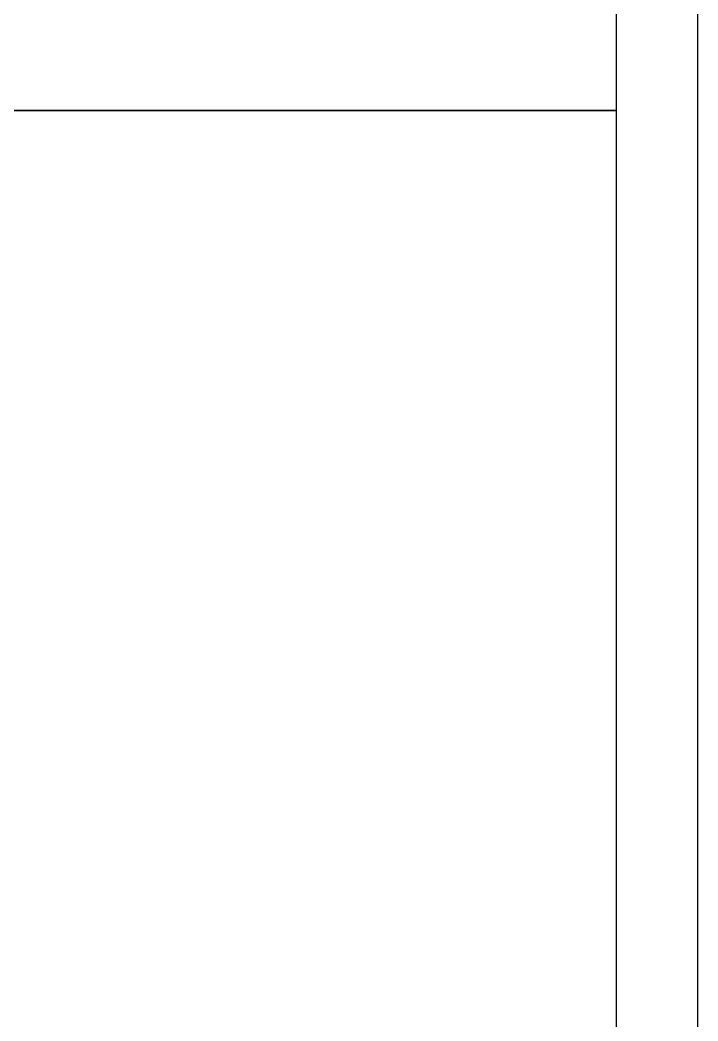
# Model space of a CAD drawing. Extents: x -120222 to -41942, y -19134 to 30932.
# Drawn here: x -78375.9 to -78276.5, y 10578.7 to 10725.5 of the extents above; entities that cross this region are included whole.
import ezdxf

# ---------------------------------------------------------------- set-up
doc = ezdxf.new("R2010")
doc.units = 0
doc.header["$LTSCALE"] = 150
doc.header["$MEASUREMENT"] = 0
doc.layers.get('0').update_dxf_attribs({"linetype": 'CONTINUOUS'})
for name, color, linetype in [('____-567', 7, 'CONTINUOUS'), ('____-568', 7, 'CONTINUOUS'), ('___B', 7, 'CONTINUOUS')]:
    doc.layers.add(name, color=color, linetype=linetype)

# ---------------------------------------------------------------- blocks, each defined once
blk = doc.blocks.new('____-49')
at = {"color": 1, "linetype": 'Continuous'}
blk.add_line((-84711.56, 5718.02), (-84711.56, 7266.52), dxfattribs=at)
blk = doc.blocks.new('____-167')
at = {"color": 1}
blk.add_blockref('____-49', (0, 0), dxfattribs=at)
blk = doc.blocks.new('____-186')
at = {"color": 1, "linetype": 'Continuous', "flags": 128}
blk.add_lwpolyline([(-84723.56, 5563.52), (-85323.56, 5563.52), (-85323.56, 6163.52), (-84723.56, 6163.52)], close=True, dxfattribs=at)

msp = doc.modelspace()

# ---------------------------------------------------------------- linework, layer by layer
at = {"layer": '___B', "color": 0, "linetype": 'Continuous', "flags": 128}
msp.add_lwpolyline([(-81888.45325, 10872.21684), (-78288.45325, 10872.21684), (-78288.45325, 10712.21684), (-81888.45325, 10712.21684)], close=True, dxfattribs=at)

# ---------------------------------------------------------------- block references
at = {"layer": '____-567', "color": 0}
msp.add_blockref('____-167', (6435.10495, 4548.69799), dxfattribs=at)
at = {"layer": '____-568', "color": 0}
msp.add_blockref('____-186', (6435.10495, 4548.69799), dxfattribs=at)

doc.saveas('drawing.dxf')
